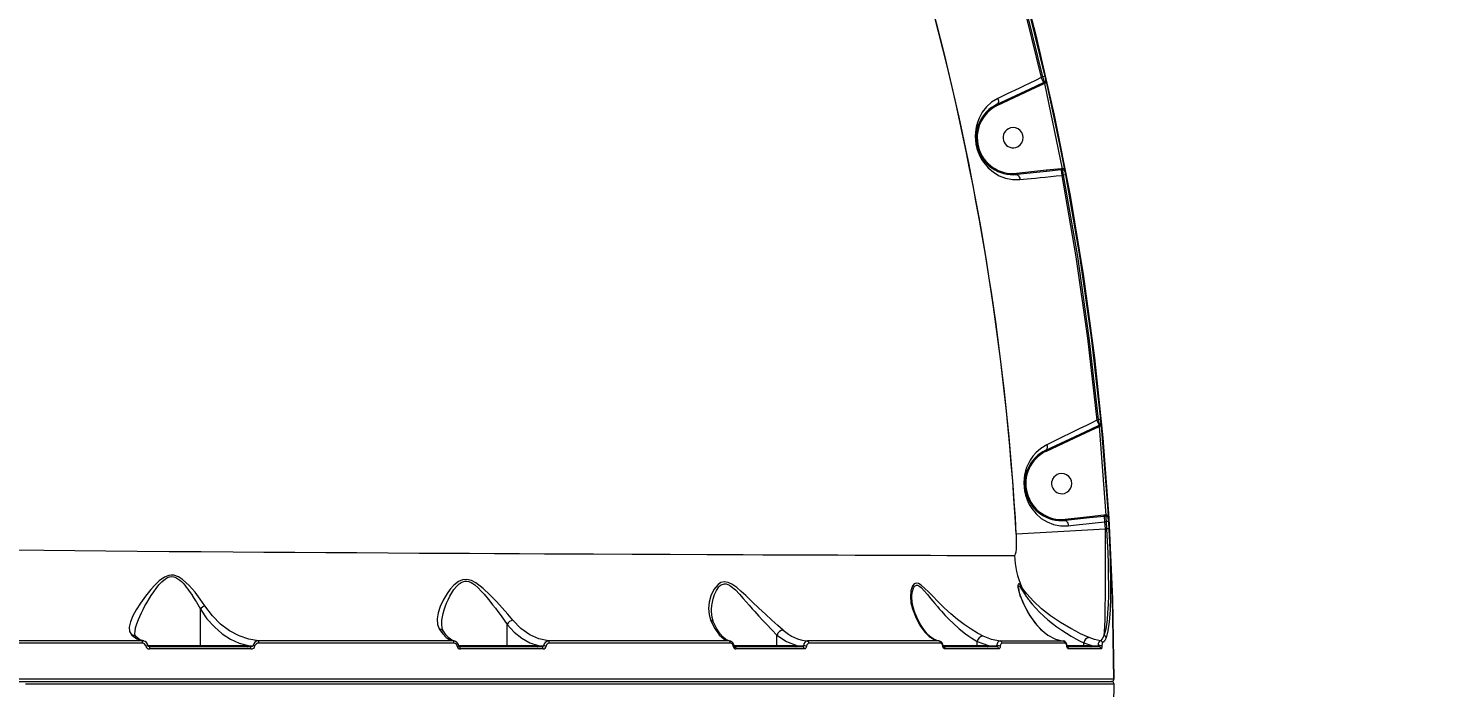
# Model space of a CAD drawing. Header units: millimetres. Extents: x -6879 to 7341, y -8047 to 7187.
# Drawn here: x 27 to 663, y -2373 to -2080 of the extents above; entities that cross this region are included whole.
import ezdxf

# ---------------------------------------------------------------- set-up
doc = ezdxf.new("R2010")
doc.units = ezdxf.units.MM
for name, color, linetype in [('DIKOM_ОБЪЕКТ', 7, 'Continuous'), ('DIKOM_РАЗМЕР_ЗОНА', 7, 'Continuous'), ('DIKOM_РАЗМЕР_ОБЪЕКТА', 7, 'Continuous')]:
    doc.layers.add(name, color=color, linetype=linetype)
doc.styles.add('style1', font='arial.ttf', dxfattribs={"width": 0.8})
doc.dimstyles.new('1-50', dxfattribs={"dimtxt": 300, "dimasz": 200, "dimexe": 100, "dimexo": 0, "dimgap": 100, "dimtad": 0, "dimdec": 0, "dimtxsty": 'style1', "dimcen": 0, "dimclrd": 7, "dimclre": 7, "dimadec": 1, "dimazin": 2, "dimtfac": 1, "dimtdec": 0, "dimtmove": 1, "dimatfit": 3, "dimfxl": 0, "dimlwd": 25, "dimlwe": 18, "dimarcsym": 0})

# ---------------------------------------------------------------- blocks, each defined once
blk = doc.blocks.new('*D19')
at = {"layer": 'Defpoints', "color": 0, "transparency": 16777216}
for p in [(5624.04, 6094.27), (-4435.35, 2864.29), (5624.04, -2640.11)]:
    blk.add_point(p, dxfattribs=at)
at = {"layer": 'DIKOM_РАЗМЕР_ОБЪЕКТА', "color": 7, "lineweight": 18, "transparency": 16777216}
for p, q in [((-4435.35, 2864.29), (-4435.35, 6194.27)), ((5624.04, -2640.11), (5624.04, 6194.27))]:
    blk.add_line(p, q, dxfattribs=at)
at = {"layer": 'DIKOM_РАЗМЕР_ОБЪЕКТА', "color": 7, "lineweight": 25, "transparency": 16777216}
for p, q in [((-4235.35, 6094.27), (2113.67, 6094.27)), ((5424.04, 6094.27), (3193.46, 6094.27))]:
    blk.add_line(p, q, dxfattribs=at)
at = {"layer": 'DIKOM_РАЗМЕР_ОБЪЕКТА', "color": 7, "transparency": 16777216}
for points in [[(-4235.35, 6127.6), (-4235.35, 6060.94), (-4435.35, 6094.27)], [(5424.04, 6127.6), (5424.04, 6060.94), (5624.04, 6094.27)]]:
    blk.add_solid(points, dxfattribs=at)
at = {"layer": 'DIKOM_РАЗМЕР_ОБЪЕКТА', "color": 0, "transparency": 16777216, "insert": (2653.56, 6094.27), "char_height": 300, "attachment_point": 5, "style": 'style1'}
blk.add_mtext('10100', dxfattribs=at)
blk = doc.blocks.new('*D17')
at = {"layer": 'Defpoints', "color": 0, "transparency": 16777216}
for p in [(-5935.35, 6990.27), (-5935.35, 998.27), (7340.79, -2830.86)]:
    blk.add_point(p, dxfattribs=at)
at = {"layer": 'DIKOM_РАЗМЕР_ЗОНА', "color": 7, "lineweight": 18, "transparency": 16777216}
for p, q in [((-5935.35, 998.27), (-5935.35, 7090.27)), ((7340.79, -2830.86), (7340.79, 7090.27))]:
    blk.add_line(p, q, dxfattribs=at)
at = {"layer": 'DIKOM_РАЗМЕР_ЗОНА', "color": 7, "lineweight": 25, "transparency": 16777216}
for p, q in [((-5735.35, 6990.27), (2016.67, 6990.27)), ((7140.79, 6990.27), (3096.46, 6990.27))]:
    blk.add_line(p, q, dxfattribs=at)
at = {"layer": 'DIKOM_РАЗМЕР_ЗОНА', "color": 7, "transparency": 16777216}
for points in [[(-5735.35, 7023.6), (-5735.35, 6956.94), (-5935.35, 6990.27)], [(7140.79, 7023.6), (7140.79, 6956.94), (7340.79, 6990.27)]]:
    blk.add_solid(points, dxfattribs=at)
at = {"layer": 'DIKOM_РАЗМЕР_ЗОНА', "color": 0, "transparency": 16777216, "insert": (2556.56, 6990.27), "char_height": 300, "attachment_point": 5, "style": 'style1'}
blk.add_mtext('13300', dxfattribs=at)

msp = doc.modelspace()

# ---------------------------------------------------------------- linework, layer by layer
at = {"layer": 'DIKOM_ОБЪЕКТ', "color": 7, "linetype": 'Continuous', "lineweight": 15}
for p, q in [((479.55, -2101.13), (478.94, -2101.41)), ((478.94, -2101.41), (479.98, -2103.65)), ((480.52, -2100.9), (479.55, -2101.13)), ((459.32, -2113.28), (473.96, -2106.48)), ((459.54, -2113.73), (474.17, -2106.93)), ((473.96, -2106.48), (479.98, -2103.65)), ((474.17, -2106.93), (473.96, -2106.48)), ((474.17, -2106.93), (480.18, -2104.09)), ((479.98, -2103.65), (480.35, -2103.47)), ((480.18, -2104.09), (479.98, -2103.65)), ((480.18, -2104.09), (480.31, -2104.04)), ((481.28, -2103.81), (480.31, -2104.04)), ((480.31, -2104.04), (488.25, -2142)), ((481.28, -2103.81), (489.23, -2141.81)), ((459.54, -2113.73), (459.32, -2113.28)), ((481.25, -2142.71), (467.96, -2144.12)), ((467.96, -2144.12), (468.02, -2144.62)), ((481.31, -2143.2), (468.02, -2144.62)), ((487.74, -2142.06), (481.25, -2142.71)), ((481.25, -2142.71), (481.31, -2143.2)), ((487.8, -2142.55), (481.31, -2143.2)), ((488.25, -2142), (487.74, -2142.06)), ((487.8, -2142.55), (487.74, -2142.06)), ((488.38, -2142.49), (487.8, -2142.55)), ((487.8, -2142.55), (488.06, -2145)), ((488.71, -2144.93), (488.06, -2145)), ((489.23, -2141.81), (488.25, -2142)), ((489.7, -2144.74), (488.71, -2144.93)), ((504.31, -2253.83), (503.68, -2254.13)), ((503.68, -2254.13), (504.71, -2256.36)), ((505.3, -2253.73), (504.31, -2253.83)), ((480.99, -2267.42), (498.48, -2259.3)), ((481.2, -2267.88), (498.69, -2259.75)), ((498.48, -2259.3), (504.71, -2256.36)), ((498.69, -2259.75), (498.48, -2259.3)), ((498.69, -2259.75), (504.7, -2256.91)), ((504.82, -2256.59), (504.7, -2256.91)), ((505.69, -2256.82), (504.7, -2256.91)), ((504.7, -2256.91), (507.77, -2296.38)), ((504.71, -2256.36), (504.92, -2256.26)), ((504.71, -2256.36), (504.82, -2256.59)), ((505.69, -2256.82), (508.77, -2296.31)), ((481.2, -2267.88), (480.99, -2267.42)), ((500.41, -2297.12), (489.63, -2298.27)), ((489.63, -2298.27), (489.68, -2298.76)), ((500.47, -2297.61), (489.68, -2298.76)), ((506.89, -2296.47), (500.41, -2297.12)), ((500.41, -2297.12), (500.47, -2297.61)), ((506.94, -2296.96), (500.47, -2297.61)), ((507.77, -2296.38), (506.89, -2296.47)), ((506.94, -2296.96), (506.89, -2296.47)), ((507.71, -2296.88), (506.94, -2296.96)), ((506.94, -2296.96), (507.2, -2299.41)), ((507.86, -2299.34), (507.2, -2299.41)), ((507.2, -2299.41), (507.38, -2302.54)), ((508.77, -2296.31), (507.77, -2296.38)), ((508.86, -2299.28), (507.86, -2299.34)), ((507.86, -2299.34), (508.04, -2302.54)), ((508.86, -2299.28), (509.04, -2302.48)), ((467.82, -2304.77), (507.38, -2302.54)), ((507.38, -2302.54), (508.04, -2302.54)), ((509.04, -2302.48), (508.04, -2302.54)), ((469.75, -2332.82), (469.53, -2332.35)), ((103.99, -2354.54), (103.99, -2338.32)), ((240.79, -2354.54), (240.79, -2345.09)), ((361.1, -2349.82), (361.1, -2349.82)), ((361.1, -2354.54), (361.1, -2349.82)), ((78.79, -2352.55), (78.02, -2352.42)), ((80.58, -2354.54), (103.99, -2354.54)), ((126.43, -2355.04), (81.26, -2355.04)), ((103.99, -2354.54), (125.28, -2354.54)), ((125.28, -2354.54), (127.47, -2354.59)), ((217.51, -2352.6), (217.37, -2352.54)), ((219.06, -2354.54), (240.79, -2354.54)), ((219.61, -2355.04), (219.66, -2355.05)), ((256.4, -2355.04), (219.61, -2355.04)), ((240.79, -2354.54), (254.56, -2354.54)), ((254.56, -2354.54), (257.06, -2354.6)), ((340.35, -2352.56), (339.46, -2352.36)), ((340.4, -2352.61), (340.26, -2352.55)), ((341.91, -2354.54), (361.1, -2354.54)), ((372.54, -2355.04), (342.21, -2355.04)), ((361.1, -2354.54), (369.94, -2354.54)), ((369.94, -2354.54), (372.87, -2354.61)), ((433.7, -2352.54), (432.86, -2352.38)), ((433.72, -2352.59), (433.26, -2352.49)), ((435.18, -2354.54), (450.4, -2354.54)), ((459.03, -2355.04), (435.28, -2355.04)), ((450.4, -2352.75), (450.4, -2352.75)), ((450.4, -2354.54), (450.4, -2352.75)), ((450.4, -2352.75), (455.39, -2354.54)), ((450.4, -2354.54), (455.39, -2354.54)), ((455.39, -2354.54), (459.02, -2354.62)), ((489.05, -2352.54), (488.65, -2352.49)), ((504.68, -2355.04), (490.14, -2355.04)), ((490.37, -2354.54), (497.91, -2354.54)), ((497.91, -2353.36), (497.91, -2353.37)), ((497.91, -2354.54), (497.91, -2353.37)), ((497.91, -2353.37), (501.49, -2354.54)), ((497.91, -2354.54), (501.49, -2354.54)), ((501.49, -2354.54), (504.22, -2354.6)), ((-117.33, -2370.54), (510.3, -2370.54)), ((-117.33, -2370.54), (510.3, -2370.54))]:
    msp.add_line(p, q, dxfattribs=at)
at = {"layer": 'DIKOM_ОБЪЕКТ', "color": 7, "linetype": 'Continuous', "lineweight": 15, "flags": 128}
for points in [[(511.23, -2369.58), (510.64, -2333.04), (508.96, -2296.53), (506.17, -2260.08), (502.28, -2223.74), (497.3, -2187.54), (491.35, -2152.14), (484.34, -2116.93), (476.3, -2081.95), (467.22, -2047.22), (456.92, -2012.15), (445.57, -1977.41), (433.17, -1943.03), (419.74, -1909.04), (405.29, -1875.47), (390.12, -1842.94), (373.99, -1810.87), (356.92, -1779.3), (338.91, -1748.24)], [(381.8, -1826.2), (391.05, -1844.66), (406.43, -1877.81), (420.81, -1911.41), (433.94, -1944.82), (446.07, -1978.6), (457.19, -2012.73), (467.29, -2047.18), (476.53, -2082.54), (484.69, -2118.16), (491.77, -2154.02), (497.77, -2190.07), (502.67, -2226.29), (506.42, -2261.99), (509.11, -2297.78), (510.74, -2333.64), (511.3, -2369.53)], [(449.34, -1994.69), (460.3, -2029.96), (470.16, -2065.54), (478.94, -2101.41)], [(450.01, -1994.62), (460.94, -2029.82), (470.79, -2065.32), (479.55, -2101.13)], [(450.96, -1994.31), (461.9, -2029.54), (471.75, -2065.08), (480.52, -2100.9)], [(478.94, -2101.41), (476.39, -2102.63), (473.85, -2103.85), (471.34, -2105.06), (468.87, -2106.24), (463.75, -2108.7), (459.54, -2110.73)], [(459.54, -2110.73), (456.81, -2112.4), (454.52, -2114.44), (452.64, -2116.82), (451.18, -2119.47), (450.43, -2121.41), (449.88, -2123.49), (449.56, -2125.65), (449.47, -2127.46), (449.54, -2129.23), (449.79, -2131.11), (450.22, -2132.95), (450.78, -2134.68), (451.52, -2136.38), (452.31, -2137.84), (453.26, -2139.28), (455.28, -2141.66), (457.6, -2143.62), (460.19, -2145.17), (463.04, -2146.28), (466.13, -2146.88), (469.42, -2146.89)], [(459.54, -2110.73), (459.72, -2111.27), (459.82, -2111.79), (459.84, -2112.25), (459.79, -2112.62), (459.57, -2113.08), (459.33, -2113.28)], [(468.02, -2144.62), (468.31, -2144.67), (468.72, -2144.99), (468.94, -2145.31), (469.14, -2145.75), (469.31, -2146.29), (469.42, -2146.89)], [(469.42, -2146.89), (470.97, -2146.73), (472.65, -2146.56), (474.46, -2146.38), (476.41, -2146.18), (478.49, -2145.97), (480.63, -2145.75), (483.23, -2145.49), (485.64, -2145.24), (488.06, -2145)], [(488.06, -2145), (494.37, -2181.22), (499.58, -2217.59), (503.68, -2254.13)], [(488.71, -2144.93), (495.02, -2181.07), (500.21, -2217.37), (504.31, -2253.83)], [(489.7, -2144.74), (496, -2180.91), (501.21, -2217.25), (505.3, -2253.73)], [(503.68, -2254.13), (501.48, -2255.2), (498.74, -2256.54), (496.47, -2257.65), (494.07, -2258.82), (492.02, -2259.82), (488.2, -2261.69), (484.68, -2263.41), (481.37, -2265.03)], [(505.62, -2256.07), (505.6, -2256.15), (505.56, -2256.23), (505.49, -2256.31), (505.4, -2256.38), (505.28, -2256.45), (505.14, -2256.51), (504.99, -2256.56), (504.82, -2256.59)], [(505.62, -2256.07), (505.66, -2256.43), (505.69, -2256.82)], [(481.37, -2265.03), (478.72, -2266.66), (476.46, -2268.67), (475.16, -2270.19), (474.01, -2271.87), (473.05, -2273.67), (472.42, -2275.18), (471.93, -2276.69), (471.53, -2278.42), (471.29, -2280.12), (471.2, -2282), (471.27, -2283.86), (471.52, -2285.69), (471.94, -2287.52), (472.46, -2289.14), (473.14, -2290.75), (473.88, -2292.14), (474.74, -2293.5), (476.69, -2295.86), (478.94, -2297.84), (481.53, -2299.44), (484.4, -2300.58), (487.58, -2301.2), (490.96, -2301.19)], [(481.37, -2265.03), (481.51, -2265.55), (481.57, -2266.04), (481.49, -2266.8), (481.25, -2267.23), (480.99, -2267.42)], [(489.68, -2298.76), (489.95, -2298.82), (490.32, -2299.18), (490.53, -2299.52), (490.71, -2300), (490.86, -2300.57), (490.96, -2301.19)], [(490.96, -2301.19), (493.29, -2300.93), (495.95, -2300.64), (498.92, -2300.32), (503.04, -2299.87), (507.2, -2299.41)], [(466.96, -2314.43), (467.24, -2314.24), (467.49, -2313.66), (467.68, -2312.74), (467.82, -2311.51), (467.9, -2310.04), (467.93, -2308.38), (467.82, -2304.77)], [(507.38, -2302.54), (507.45, -2310.47), (507.48, -2318.15), (507.48, -2325.39), (507.43, -2332.02), (507.34, -2337.94), (507.21, -2343.06), (507.11, -2345.84), (506.99, -2348.22), (506.86, -2350.13)], [(508.04, -2302.54), (508.33, -2307.95), (508.56, -2313.14), (508.72, -2318.08), (508.83, -2323.11), (508.88, -2327.78), (508.85, -2332.04), (508.74, -2336.18), (508.54, -2339.87), (508.27, -2343.09), (507.67, -2347.16), (506.86, -2350.13)], [(509.04, -2302.48), (509.44, -2310.51), (509.72, -2318.35), (509.86, -2325.75), (509.84, -2332.61), (509.65, -2338.68), (509.26, -2343.88), (508.66, -2348.03), (507.85, -2351.07)], [(17.47, -2311.92), (34.21, -2312.08), (47.94, -2312.2), (61.83, -2312.32), (75.86, -2312.43), (90.02, -2312.54), (104.28, -2312.65), (118.63, -2312.75), (132.32, -2312.85), (146.08, -2312.94), (159.91, -2313.03), (173.77, -2313.12), (187.65, -2313.2), (201.53, -2313.28), (212.77, -2313.34), (223.99, -2313.41), (235.18, -2313.47), (246.33, -2313.52), (257.41, -2313.58), (268.41, -2313.63), (279.32, -2313.69), (296.58, -2313.77), (313.48, -2313.85), (329.97, -2313.92), (345.96, -2313.99), (354.85, -2314.02), (363.53, -2314.06), (371.99, -2314.09), (380.22, -2314.12), (388.2, -2314.15), (395.91, -2314.18), (403.35, -2314.21), (412.64, -2314.24), (421.38, -2314.28), (429.53, -2314.31), (437.05, -2314.33), (443.92, -2314.36), (451.33, -2314.38), (457.67, -2314.4), (462.89, -2314.42), (466.96, -2314.43)], [(106, -2336.8), (103.93, -2333.81), (101.6, -2330.79), (98.99, -2327.82), (95.96, -2325.03), (94.18, -2323.88), (92.13, -2323.17), (91.03, -2323.09), (89.94, -2323.24), (87.93, -2324.06), (85.65, -2325.71), (83.67, -2327.59), (81.88, -2329.56), (79.45, -2332.58), (77.29, -2335.6), (75.43, -2338.53), (73.9, -2341.34), (72.81, -2343.96), (72.28, -2346.32), (72.45, -2348.33), (73.44, -2349.92)], [(74.82, -2349.16), (74.84, -2348.27), (75.12, -2346.63), (75.63, -2344.84), (76.34, -2342.92), (76.94, -2341.5), (77.67, -2339.96), (78.41, -2338.5), (79.27, -2336.89), (80.07, -2335.5), (81.12, -2333.74), (82.12, -2332.16), (83.18, -2330.59), (84.31, -2329.04), (85.52, -2327.53), (86.85, -2326.08), (88.37, -2324.79), (89.28, -2324.24), (90.17, -2323.89), (91.17, -2323.75), (92.18, -2323.87), (93.06, -2324.2), (93.98, -2324.73), (94.78, -2325.34), (95.5, -2326), (96.25, -2326.77), (97.01, -2327.63), (97.7, -2328.48), (98.38, -2329.36), (99.03, -2330.26), (99.61, -2331.09), (100.27, -2332.06), (100.39, -2332.25), (100.82, -2332.91), (101.42, -2333.86), (101.87, -2334.59), (102.23, -2335.19), (103.99, -2338.31)], [(243.34, -2343.17), (241.1, -2340.52), (238.62, -2337.71), (235.96, -2334.84), (233.13, -2331.92), (230.1, -2329.07), (226.75, -2326.5), (224.87, -2325.53), (222.83, -2325.03), (220.81, -2325.23), (219.03, -2326.03), (217.05, -2327.59), (215.39, -2329.41), (213.99, -2331.32), (212.25, -2334.23), (210.93, -2337.14), (210.02, -2339.99), (209.61, -2342.68), (209.79, -2345.17), (210.66, -2347.36)], [(211.63, -2344.94), (211.62, -2344.5), (211.71, -2343.14), (211.93, -2341.66), (212.23, -2340.24), (212.66, -2338.67), (213.1, -2337.32), (213.75, -2335.63), (214.42, -2334.1), (215.18, -2332.58), (216.04, -2331.07), (217.02, -2329.59), (218.13, -2328.2), (219.43, -2326.96), (220.22, -2326.42), (221, -2326.05), (221.92, -2325.82), (222.85, -2325.81), (223.75, -2326.01), (224.7, -2326.4), (225.51, -2326.88), (226.36, -2327.5), (227.86, -2328.82), (229.26, -2330.24), (230.53, -2331.67), (231.86, -2333.25), (233.1, -2334.77), (234.3, -2336.3), (235.56, -2337.93), (236.61, -2339.31), (238.12, -2341.34), (239.51, -2343.25), (240.8, -2345.08), (240.8, -2345.08)], [(363.84, -2347.63), (361.42, -2345.54), (358.73, -2343.17), (355.9, -2340.58), (353, -2337.86), (350.1, -2335.08), (347.16, -2332.27), (345.18, -2330.44), (343.15, -2328.72), (341.02, -2327.22), (339.36, -2326.42), (337.67, -2326.11), (336.12, -2326.43), (334.83, -2327.25), (332.93, -2329.61), (331.67, -2332.35), (330.91, -2335.15), (330.61, -2337.95), (330.79, -2340.69), (331.51, -2343.27)], [(331.92, -2339.39), (331.94, -2338.3), (332.09, -2336.68), (332.32, -2335.22), (332.65, -2333.76), (333.3, -2331.71), (334.09, -2329.96), (335.18, -2328.34), (335.72, -2327.8), (336.27, -2327.39), (337.63, -2326.96), (338.38, -2327.01), (339.17, -2327.26), (339.9, -2327.62), (340.68, -2328.14), (342.54, -2329.73), (344.32, -2331.56), (346.08, -2333.51), (347.37, -2334.98), (348.65, -2336.46), (350.09, -2338.11), (351.21, -2339.38), (352.98, -2341.36), (354.68, -2343.22), (356.35, -2344.99), (358.81, -2347.54), (361.1, -2349.82), (361.1, -2349.82)], [(453.04, -2350.38), (450.48, -2349.02), (447.61, -2347.27), (444.56, -2345.19), (441.53, -2342.87), (438.54, -2340.35), (435.7, -2337.73), (432.98, -2335.05), (430.37, -2332.36), (428.71, -2330.64), (427.08, -2329.03), (425.45, -2327.65), (424.26, -2326.94), (423.15, -2326.72), (422.24, -2327.07), (421.56, -2327.87), (420.78, -2330.12), (420.57, -2332.74), (420.82, -2335.45), (421.51, -2338.17)], [(421.24, -2333.34), (421.24, -2332.24), (421.46, -2330.48), (421.91, -2328.94), (422.17, -2328.43), (422.47, -2328.04), (423.27, -2327.61), (423.75, -2327.65), (424.28, -2327.85), (424.79, -2328.17), (425.35, -2328.63), (426.78, -2330.1), (428.22, -2331.8), (429.7, -2333.63), (430.58, -2334.71), (431.45, -2335.77), (432.6, -2337.15), (433.44, -2338.14), (434.39, -2339.22), (436.12, -2341.11), (437.84, -2342.89), (439.6, -2344.6), (442.36, -2347.08), (445.18, -2349.32), (446.58, -2350.33), (447.91, -2351.23), (450.4, -2352.75), (450.4, -2352.75)], [(470.15, -2328.38), (469.49, -2327.51), (468.96, -2327.04), (468.62, -2327.11), (468.5, -2327.71), (468.56, -2328.66), (468.77, -2329.8), (469.53, -2332.35)], [(468.73, -2328.71), (468.81, -2328.05), (469.09, -2327.94), (469.57, -2328.45), (470.16, -2329.37)], [(500.24, -2350.95), (498.45, -2350.16), (496.47, -2349.23), (494.33, -2348.17), (492.08, -2346.98), (487.5, -2344.31), (483.08, -2341.34), (478.98, -2338.13), (475.4, -2334.79), (472.43, -2331.45), (471.2, -2329.85), (470.15, -2328.38)], [(470.16, -2329.37), (470.76, -2330.35), (471.45, -2331.44), (472.24, -2332.61), (472.51, -2332.99), (472.81, -2333.41), (473.14, -2333.86), (473.51, -2334.35), (474.03, -2335.03), (474.93, -2336.12), (476.48, -2337.88), (478.16, -2339.63), (480.04, -2341.41), (481.88, -2343.01), (483.93, -2344.67), (485.94, -2346.17), (488.1, -2347.68), (490.19, -2349.04), (492.33, -2350.35), (494.31, -2351.48), (496.23, -2352.51), (497.91, -2353.36)], [(129.97, -2352.44), (125.54, -2351.68), (121.22, -2350.19), (117.03, -2347.95), (113.03, -2344.96), (109.34, -2341.26), (106, -2336.8)], [(422.26, -2338.91), (421.51, -2336.29), (421.21, -2333.3)], [(421.51, -2338.17), (423.18, -2342.33), (425, -2345.77), (426.95, -2348.51), (429.01, -2350.56), (431.12, -2351.89), (433.26, -2352.49)], [(469.53, -2332.35), (471.58, -2337.16), (473.78, -2341.14), (476.12, -2344.46), (478.55, -2347.19), (481.87, -2349.94), (485.27, -2351.71), (488.71, -2352.5)], [(103.99, -2338.32), (106.94, -2342.58), (110.23, -2346.24), (113.77, -2349.28), (117.48, -2351.66), (121.34, -2353.42), (125.28, -2354.54)], [(259.23, -2352.47), (254.97, -2351.6), (250.84, -2349.74), (246.92, -2346.91), (243.34, -2343.17)], [(331.51, -2343.27), (333.36, -2346.98), (335.38, -2349.78), (337.54, -2351.64), (339.77, -2352.48)], [(332.85, -2344.2), (332.17, -2342.06), (331.92, -2339.37)], [(339.29, -2352.3), (338.28, -2351.8), (337.05, -2350.81), (335.7, -2349.27), (334.27, -2347.07), (332.78, -2344.08)], [(432.03, -2352.14), (430.98, -2351.67), (429.82, -2350.9), (428.87, -2350.09), (428.12, -2349.33), (427.58, -2348.72), (427.14, -2348.18), (426.51, -2347.34), (425.67, -2346.09), (424.66, -2344.34), (423.48, -2341.94), (422.17, -2338.74)], [(73.44, -2349.92), (75.7, -2351.58), (78.02, -2352.42)], [(75.28, -2350.5), (74.95, -2350.04), (74.8, -2349.13)], [(78.73, -2352.48), (77.04, -2351.9), (75.22, -2350.46)], [(210.66, -2347.36), (212.1, -2349.36), (213.62, -2350.9), (215.19, -2351.93), (216.78, -2352.46)], [(212.44, -2348.21), (211.84, -2346.86), (211.61, -2344.9)], [(217.45, -2352.55), (216.18, -2352.16), (214.92, -2351.3), (213.64, -2349.96), (212.38, -2348.16)], [(240.8, -2345.08), (240.79, -2345.08), (240.79, -2345.09)], [(240.79, -2345.09), (243.92, -2348.53), (247.3, -2351.27), (250.88, -2353.28), (254.56, -2354.54)], [(361.1, -2349.82), (365.39, -2352.78), (369.94, -2354.54)], [(460.58, -2352.5), (456.77, -2351.84), (453.04, -2350.38)], [(505.3, -2352.36), (502.74, -2351.84), (500.24, -2350.95)], [(506.86, -2350.13), (506.13, -2351.58), (505.3, -2352.36)], [(77.99, -2353.42), (59.98, -2353.42), (42.17, -2353.41), (24.6, -2353.4), (7.29, -2353.4)], [(78.02, -2352.42), (54.35, -2352.42), (30.83, -2352.41), (7.47, -2352.4)], [(81.26, -2355.05), (81.03, -2355), (80.84, -2354.9), (80.71, -2354.75), (80.68, -2354.67), (80.66, -2354.6)], [(126.51, -2356.03), (103.76, -2356.03), (81.24, -2356.04)], [(103.6, -2355.04), (103.75, -2355), (103.87, -2354.89), (103.96, -2354.73), (103.99, -2354.54)], [(124.89, -2355.04), (124.97, -2355.03), (125.04, -2355), (125.11, -2354.95), (125.17, -2354.89), (125.22, -2354.81), (125.25, -2354.73), (125.27, -2354.63), (125.28, -2354.54)], [(127.47, -2354.59), (127.43, -2354.69), (127.34, -2354.78), (127.09, -2354.92), (126.43, -2355.04)], [(130.05, -2353.44), (129.48, -2353.51), (128.95, -2353.75), (128.53, -2354.16), (128.4, -2354.42), (128.32, -2354.7)], [(216.78, -2352.46), (195.43, -2352.46), (173.84, -2352.45), (152.02, -2352.45), (129.97, -2352.44)], [(217.06, -2353.45), (195.21, -2353.45), (173.38, -2353.45), (151.64, -2353.44), (130.05, -2353.44)], [(217.06, -2353.45), (217.06, -2353.27), (217.04, -2353.09), (217.02, -2352.92), (216.98, -2352.77), (216.94, -2352.65), (216.89, -2352.55), (216.84, -2352.49), (216.78, -2352.46)], [(217.62, -2352.62), (217.61, -2352.62), (216.78, -2352.46)], [(256.79, -2356.03), (238.4, -2356.03), (219.91, -2356.03)], [(240.41, -2355.04), (240.56, -2355), (240.68, -2354.89), (240.76, -2354.73), (240.79, -2354.54)], [(254.18, -2355.04), (254.25, -2355.03), (254.32, -2355), (254.39, -2354.95), (254.45, -2354.89), (254.5, -2354.81), (254.53, -2354.73), (254.56, -2354.63), (254.56, -2354.54)], [(256.79, -2356.03), (256.78, -2355.83), (256.76, -2355.65), (256.73, -2355.48), (256.68, -2355.33), (256.62, -2355.2), (256.55, -2355.11), (256.48, -2355.05), (256.4, -2355.04)], [(339.77, -2352.48), (320.6, -2352.48), (300.77, -2352.48), (280.32, -2352.47), (259.23, -2352.47)], [(259.61, -2353.46), (259.6, -2353.27), (259.58, -2353.09), (259.54, -2352.93), (259.5, -2352.78), (259.44, -2352.65), (259.37, -2352.56), (259.3, -2352.5), (259.23, -2352.47)], [(340.33, -2353.47), (324.67, -2353.47), (308.71, -2353.47), (292.52, -2353.46), (276.14, -2353.46), (259.61, -2353.46)], [(340.33, -2353.47), (340.32, -2353.28), (340.29, -2353.1), (340.24, -2352.94), (340.17, -2352.79), (340.08, -2352.66), (339.99, -2352.57), (339.88, -2352.51), (339.77, -2352.48)], [(340.52, -2352.64), (340.52, -2352.64), (339.77, -2352.48)], [(342.32, -2355.05), (342.22, -2355.05), (342.11, -2354.98), (342.02, -2354.83), (341.98, -2354.74), (341.96, -2354.62)], [(342.21, -2355.04), (342.33, -2355.05), (342.44, -2355.11), (342.55, -2355.2), (342.64, -2355.33), (342.71, -2355.48), (342.77, -2355.65), (342.8, -2355.83), (342.81, -2356.03)], [(373.21, -2356.03), (358.21, -2356.03), (342.81, -2356.03)], [(360.71, -2355.04), (360.86, -2355), (360.99, -2354.89), (361.07, -2354.73), (361.1, -2354.54)], [(369.55, -2355.04), (369.63, -2355.03), (369.7, -2355), (369.77, -2354.95), (369.83, -2354.89), (369.87, -2354.81), (369.91, -2354.73), (369.93, -2354.63), (369.94, -2354.54)], [(372.87, -2354.61), (372.83, -2354.78), (372.76, -2354.91), (372.65, -2355), (372.54, -2355.04)], [(373.21, -2356.03), (373.19, -2355.83), (373.15, -2355.65), (373.09, -2355.47), (373.01, -2355.32), (372.91, -2355.2), (372.79, -2355.11), (372.67, -2355.05), (372.54, -2355.04)], [(374.75, -2352.49), (374.09, -2352.64), (373.52, -2353.09), (373.09, -2353.77), (372.87, -2354.61)], [(374.3, -2354.75), (374.17, -2355.25), (373.93, -2355.66), (373.59, -2355.93), (373.21, -2356.03)], [(375.39, -2353.47), (375.01, -2353.57), (374.67, -2353.84), (374.42, -2354.25), (374.3, -2354.75)], [(433.26, -2352.49), (419.96, -2352.49), (405.77, -2352.49), (390.7, -2352.49), (374.75, -2352.49)], [(375.39, -2353.47), (375.38, -2353.29), (375.34, -2353.11), (375.28, -2352.94), (375.2, -2352.79), (375.11, -2352.67), (375, -2352.57), (374.87, -2352.51), (374.75, -2352.49)], [(434.04, -2353.48), (420.48, -2353.48), (406.13, -2353.48), (391.08, -2353.48), (375.39, -2353.47)], [(435.06, -2354.73), (435.12, -2354.71), (435.17, -2354.69), (435.21, -2354.67), (435.23, -2354.66), (435.24, -2354.64), (435.24, -2354.64)], [(436.11, -2356.02), (435.76, -2355.94), (435.45, -2355.7), (435.2, -2355.28), (435.11, -2355.02), (435.06, -2354.73)], [(459.91, -2356.02), (448.47, -2356.02), (436.11, -2356.02)], [(450.01, -2355.04), (450.16, -2355), (450.28, -2354.89), (450.37, -2354.73), (450.4, -2354.54)], [(455, -2355.04), (455.08, -2355.03), (455.15, -2355), (455.22, -2354.95), (455.28, -2354.89), (455.32, -2354.81), (455.36, -2354.73), (455.38, -2354.63), (455.39, -2354.54)], [(460.58, -2352.5), (460.05, -2352.64), (459.58, -2353.07), (459.22, -2353.75), (459.02, -2354.62)], [(460.66, -2354.76), (460.57, -2355.28), (460.4, -2355.68), (460.17, -2355.94), (459.91, -2356.02)], [(488.71, -2352.5), (480.57, -2352.5), (471.19, -2352.5), (460.58, -2352.5)], [(461.42, -2353.48), (461.16, -2353.57), (460.93, -2353.83), (460.75, -2354.24), (460.66, -2354.76)], [(489.61, -2353.48), (481.39, -2353.48), (471.97, -2353.48), (461.42, -2353.48)], [(490.34, -2354.72), (490.3, -2354.41), (490.23, -2354.13), (490.04, -2353.75), (489.83, -2353.55), (489.61, -2353.48)], [(490.34, -2354.72), (490.37, -2354.71), (490.38, -2354.69), (490.39, -2354.67), (490.39, -2354.66)], [(491.1, -2356.02), (490.87, -2355.96), (490.66, -2355.74), (490.46, -2355.34), (490.39, -2355.05), (490.34, -2354.72)], [(505.67, -2356.02), (501.79, -2356.02), (496.92, -2356.02), (491.1, -2356.02)], [(497.52, -2355.04), (497.67, -2355), (497.8, -2354.89), (497.88, -2354.73), (497.91, -2354.54)], [(501.11, -2355.04), (501.18, -2355.03), (501.25, -2355), (501.32, -2354.95), (501.38, -2354.89), (501.43, -2354.81), (501.46, -2354.73), (501.49, -2354.63), (501.49, -2354.54)], [(505.3, -2352.36), (504.95, -2352.54), (504.63, -2352.96), (504.37, -2353.66), (504.28, -2354.1), (504.22, -2354.6)], [(505.97, -2354.73), (505.96, -2355.02), (505.93, -2355.3), (505.86, -2355.71), (505.77, -2355.95), (505.67, -2356.02)], [(507.85, -2351.07), (507.11, -2352.55), (506.25, -2353.34)], [(511.3, -2369.53), (510.57, -2369.53), (508.51, -2369.53), (505.17, -2369.53), (500.58, -2369.54), (494.8, -2369.54), (487.86, -2369.54), (479.83, -2369.54), (470.75, -2369.54), (460.68, -2369.54), (449.67, -2369.54), (437.78, -2369.54), (425.08, -2369.54), (411.61, -2369.54), (397.43, -2369.54), (382.61, -2369.54), (367.21, -2369.54), (351.27, -2369.54), (334.86, -2369.53), (318.03, -2369.53), (300.84, -2369.53), (292.7, -2369.53), (284.5, -2369.53), (276.25, -2369.54), (267.95, -2369.54), (259.61, -2369.54), (251.24, -2369.54), (242.83, -2369.54), (227.36, -2369.54), (211.84, -2369.54), (196.29, -2369.54), (175.09, -2369.54), (153.97, -2369.54), (132.98, -2369.54), (112.18, -2369.54), (91.64, -2369.54), (75.86, -2369.54), (60.12, -2369.54), (44.44, -2369.54), (28.85, -2369.54), (13.37, -2369.54)], [(25.95, -2371.54), (47.81, -2371.54), (69.82, -2371.54), (91.93, -2371.54), (106.6, -2371.54), (121.41, -2371.54), (136.32, -2371.54), (151.34, -2371.54), (166.42, -2371.54), (181.56, -2371.54), (196.72, -2371.54), (217.94, -2371.54), (239.09, -2371.54), (260.1, -2371.54), (280.89, -2371.54), (301.36, -2371.54), (308.27, -2371.54), (315.12, -2371.54), (321.91, -2371.54), (328.64, -2371.54), (335.31, -2371.54), (341.91, -2371.54), (348.45, -2371.54), (366.02, -2371.54), (382.96, -2371.54), (397.75, -2371.54), (411.88, -2371.54), (425.32, -2371.54), (437.99, -2371.54), (449.85, -2371.54), (460.82, -2371.54), (470.87, -2371.54), (479.92, -2371.54), (487.93, -2371.54), (494.85, -2371.54), (500.61, -2371.54), (505.19, -2371.54), (508.52, -2371.54), (510.57, -2371.54), (511.3, -2371.54)], [(511.3, -2371.54), (510.72, -2408.08), (509.03, -2444.59), (506.25, -2481.03), (502.36, -2517.37), (497.38, -2553.58), (491.42, -2588.98), (484.42, -2624.18), (476.37, -2659.16), (467.29, -2693.89), (457, -2728.96), (445.64, -2763.7), (433.25, -2798.08), (419.82, -2832.07), (405.37, -2865.64), (390.2, -2898.18), (374.07, -2930.24), (356.99, -2961.82), (354.5, -2966.11)]]:
    msp.add_lwpolyline(points, dxfattribs=at)
at = {"layer": 'DIKOM_ОБЪЕКТ', "color": 7, "linetype": 'Continuous', "lineweight": 15}
for centre, radius, start, end in [((-698.77, -2370.58), 1168.37, 3.22698, 27.77302), ((-698.7, -2370.54), 1168.37, 3.22698, 25.87418), ((518.6, -2089.32), 40.79, 196.82355, 200.33751), ((479.93, -2102.57), 0.998, 294.62346, 12.3996), ((495.79, -2097.75), 15.59, 191.66415, 197.28236), ((465.68, -2106.99), 15.92, 11.49642, 17.00568), ((478.47, -2103.6), 1.89, 346.5935, 6.53744), ((466.37, -2128.2), 16.5, 115.25612, 275.74268), ((466.37, -2128.2), 16, 115.27345, 275.72655), ((466.37, -2128.2), 4.5, 105.5, 285.5), ((466.37, -2128.2), 4.5, 285.5, 105.5), ((486.64, -2142.73), 1.77, 9.5727, 24.14508), ((488.49, -2143.48), 1, 12.07433, 96.19095), ((529.64, -2137.97), 41.51, 186.34198, 189.65137), ((474.15, -2145.06), 15.42, 6.88773, 12.16053), ((504.49, -2141.6), 15.12, 186.61631, 191.99159), ((544.67, -2245.08), 41.3, 192.23186, 195.74972), ((504.51, -2255.36), 0.996, 294.43784, 5.42458), ((521.98, -2252.46), 16.73, 184.37752, 189.84723), ((497.91, -2256.73), 7.73, 4.9325, 11.05363), ((503.05, -2255.85), 1.93, 337.20264, 346.95805), ((488.03, -2282.35), 16.5, 115.25504, 275.74144), ((488.03, -2282.35), 16, 115.27345, 275.72655), ((488.03, -2282.35), 4.5, 105.5, 285.5), ((488.03, -2282.35), 4.5, 285.5, 105.5), ((505.92, -2296.43), 1.85, 345.34639, 1.78455), ((507.82, -2297.87), 1, 5.63937, 95.99616), ((549.74, -2295.55), 42.05, 182.0704, 185.17361), ((493.3, -2297.6), 15.53, 358.08356, 4.76343), ((524.05, -2298.06), 15.25, 177.97491, 184.59146), ((507.36, -2312.55), 40.44, 182.67402, 203.04796), ((480, -2327.92), 11.32, 185.49778, 205.23022), ((468.36, -2328.9), 1.87, 345.44446, 16.48852), ((107.47, -2340.87), 4.33, 109.90001, 143.51762), ((421, -2339.37), 1.31, 21.84127, 66.93169), ((506.63, -2319.98), 39.01, 198.97081, 226.96834), ((104.01, -2338.32), 0.0225, 153.3801, 183.18293), ((244.2, -2346.96), 3.89, 102.72716, 151.0753), ((331.35, -2344.9), 1.64, 27.02198, 84.68258), ((73.81, -2351.91), 2.02, 45.19081, 100.32791), ((210.81, -2349.28), 1.93, 34.58681, 94.71554), ((364.17, -2350.81), 3.22, 95.79317, 162.09678), ((376.69, -2333.66), 18.98, 227.3884, 264.12739), ((453.1, -2353.05), 2.72, 91.15925, 173.57877), ((500.66, -2353.65), 2.77, 98.76525, 174.05105), ((506.84, -2351.15), 1.02, 7.40984, 88.73506), ((88.5, -2353.17), 10.51, 175.50796, 181.37227), ((78.03, -2355.07), 1.65, 13.44909, 91.58412), ((78.09, -2355.04), 2.61, 10.99543, 76.68248), ((88.45, -2409.38), 55.34, 98.09677, 99.15982), ((81.19, -2354.44), 1.59, 193.1527, 271.80099), ((93.31, -2355.75), 12.07, 176.16756, 181.35113), ((123.07, -2355.75), 3.45, 355.31012, 13.52944), ((126.65, -2354.29), 1.75, 265.45408, 343.04082), ((129.95, -2354.95), 2.51, 89.61355, 170.82816), ((120.84, -2408.14), 53.96, 82.03186, 82.94306), ((126.5, -2353.18), 3.56, 355.88388, 13.27894), ((217.03, -2354.92), 1.47, 6.69253, 88.72018), ((216.78, -2354.9), 2.41, 6.78758, 66.54526), ((218.41, -2352.24), 2.5, 271.90309, 287.92778), ((219.94, -2354.58), 1.46, 186.68701, 268.75325), ((219.67, -2354.57), 0.489, 185.27726, 269.44247), ((218.62, -2355.8), 1.31, 349.8035, 37.54793), ((256.47, -2354.41), 0.629, 263.30463, 338.47523), ((256.77, -2354.58), 1.46, 270.99038, 353.96869), ((259.39, -2354.77), 2.34, 94.0494, 175.81459), ((256.11, -2368.14), 13.57, 81.06363, 85.98245), ((259.63, -2354.88), 1.42, 90.96348, 174.2511), ((340.22, -2354.79), 1.35, 2.00054, 85.13689), ((339.62, -2354.81), 2.35, 4.46722, 64.29369), ((341.53, -2353.81), 0.927, 271.85512, 297.3831), ((342.94, -2354.69), 1.37, 182.17264, 264.91305), ((372.8, -2362.48), 7.87, 79.04251, 89.5453), ((433.1, -2353.4), 0.944, 355.20955, 80.08291), ((432.92, -2354.71), 2.32, 1.83689, 71.63532), ((433.82, -2354.67), 1.24, 357.08524, 79.63946), ((436.16, -2354.62), 0.988, 179.21783, 207.77428), ((435.17, -2355.94), 0.936, 354.84602, 83.17722), ((459.41, -2359.61), 5.01, 75.53097, 94.43701), ((438.01, -2355.26), 21.03, 0.72729, 1.75556), ((458.96, -2355.97), 0.953, 356.64824, 85.59177), ((460.47, -2353.43), 0.96, 357.12295, 83.0295), ((488.63, -2353.47), 0.981, 359.18663, 85.72604), ((488.19, -2354.54), 2.2, 356.90761, 69.00873), ((490.12, -2356.01), 0.98, 359.08719, 88.39163), ((504.9, -2358.1), 3.56, 72.55086, 101.03275), ((504.73, -2354.53), 0.512, 187.96421, 264.73183), ((504.67, -2356.03), 0.994, 0.24472, 89.57105), ((505.25, -2353.37), 1.01, 1.33027, 87.16069), ((509.19, -2354.61), 3.22, 155.64491, 182.12722), ((510.3, -2369.54), 1, 285.50004, 0.05121), ((510.3, -2369.54), 1, 269.99998, 285.5001), ((510.3, -2371.54), 1, 74.4999, 90.00002), ((510.3, -2371.54), 1, 359.94701, 74.49997)]:
    msp.add_arc(centre, radius, start, end, dxfattribs=at)

# ---------------------------------------------------------------- dimensions: what is measured, and where the dimension line sits
at = {"layer": 'DIKOM_РАЗМЕР_ЗОНА'}
dim = msp.add_linear_dim(base=(-5935.35, 6990.27), p1=(7340.79, -2830.86), p2=(-5935.35, 998.27), text='13300', dimstyle='1-50', override={"dimscale": 1, "dimtix": 0, "dimtofl": 1, "dimtmove": 1, "dimatfit": 3}, dxfattribs=at)
dim.commit()
dim.dimension.update_dxf_attribs({"geometry": '*D17', "text_midpoint": (2556.56, 6990.27), "dimtype": 160})
at = {"layer": 'DIKOM_РАЗМЕР_ОБЪЕКТА'}
dim = msp.add_linear_dim(base=(5624.04, 6094.27), p1=(-4435.35, 2864.29), p2=(5624.04, -2640.11), text='10100', dimstyle='1-50', override={"dimscale": 1, "dimtix": 0, "dimtofl": 1, "dimtmove": 1, "dimatfit": 3}, dxfattribs=at)
dim.commit()
dim.dimension.update_dxf_attribs({"geometry": '*D19', "text_midpoint": (2653.56, 6094.27), "dimtype": 160})

doc.saveas('drawing.dxf')
